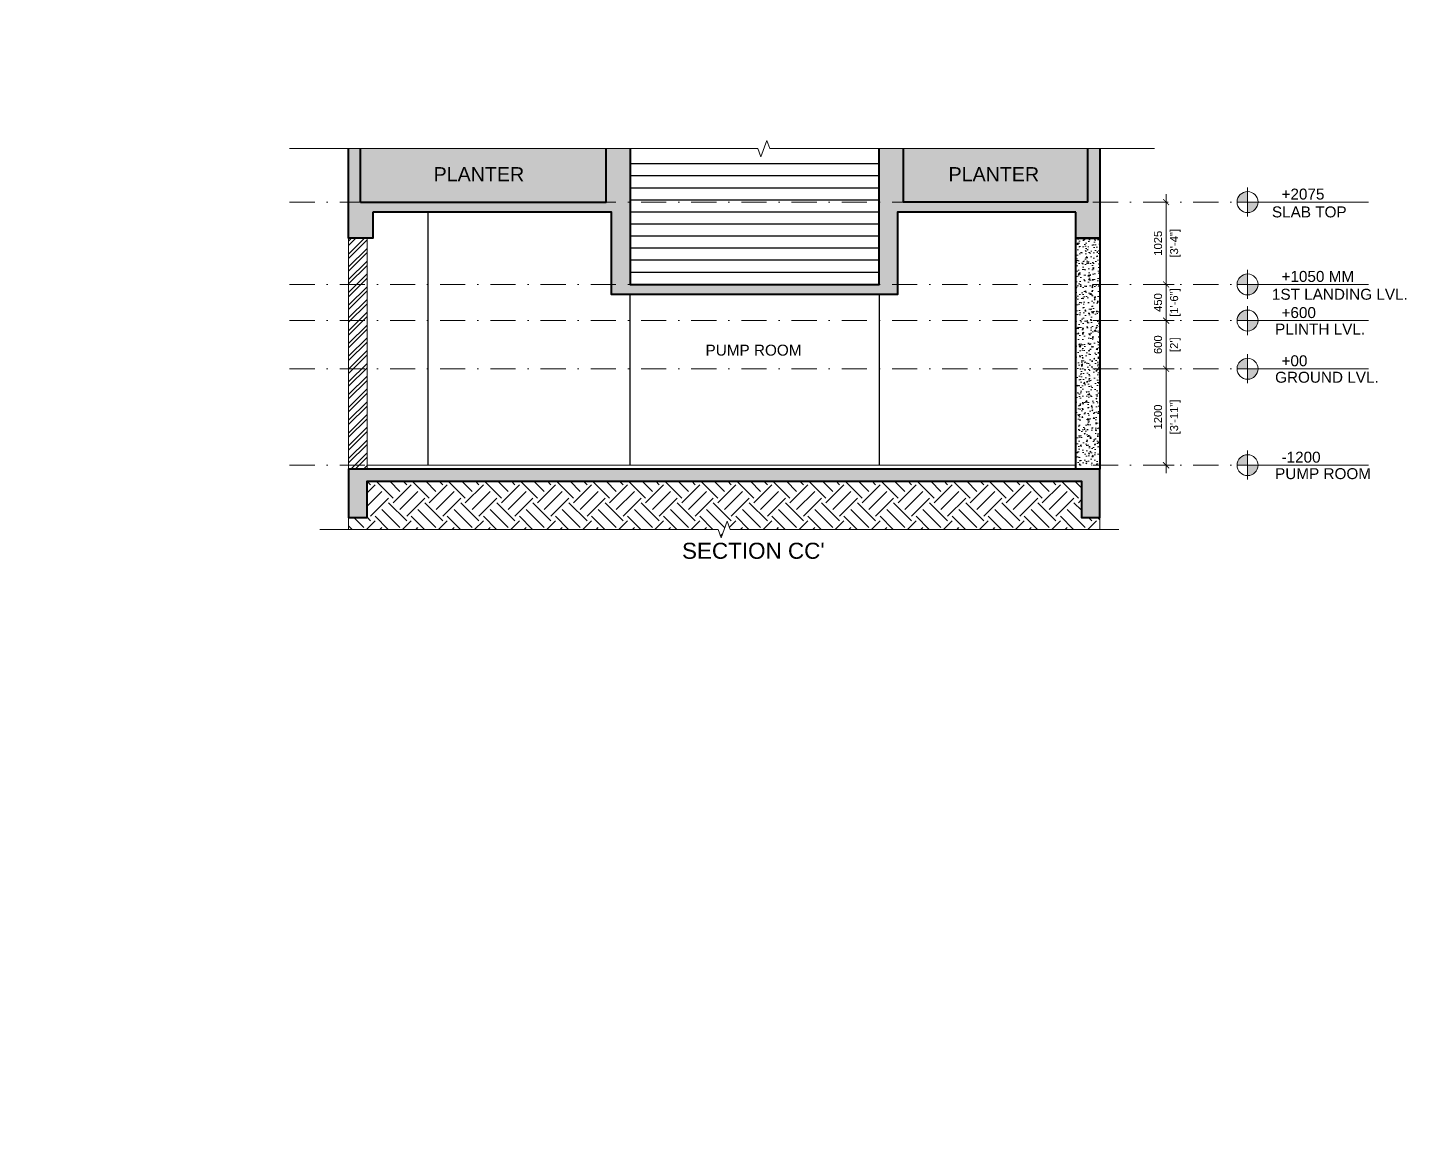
# Model space of a CAD drawing. Header units: millimetres. Extents: x 734227 to 886936, y 173033 to 234304.
# Drawn here: x 785474 to 802642, y 203672 to 217327 of the extents above; entities that cross this region are included whole.
import ezdxf
from ezdxf.xclip import XClip

# ---------------------------------------------------------------- set-up
doc = ezdxf.new("R2010")
doc.units = ezdxf.units.MM
doc.header["$LTSCALE"] = 1250
doc.header["$XCLIPFRAME"] = 2
for name, pattern in [('1', [0]), ('ACAD_ISO02W100', [15, 12, -3]), ('CENTER', [2, 1.25, -0.25, 0.25, -0.25]), ('DASHDOT', [1, 0.5, -0.25, 0, -0.25])]:
    doc.linetypes.add(name, pattern=pattern)
for name, color, linetype, lineweight, true_color in [('2025-01-29_ Main Block_plan_Sasangir Resort$0$HATCH_LIGHT_MOFA', 7, 'Continuous', 5, 0x5b5b5b), ('HATCH SOLID_MOFA', 7, 'Continuous', 5, 0x9c9c9c), ('HATCH_LIGHT_MOFA', 7, 'Continuous', 5, 0x5b5b5b)]:
    doc.layers.add(name, color=color, linetype=linetype, lineweight=lineweight, true_color=true_color)
for name, color, linetype, lineweight in [('ANNO TAG_MOFA', 40, 'Continuous', 15), ('BRICK WALL_MOFA', 20, 'Continuous', 20), ('CONCRETE_MOFA', 230, 'Continuous', 40), ('ELEV_09_MOFA', 37, 'Continuous', 9), ('ELEV_15_MOFA', 31, 'Continuous', 13), ('GRID', 252, 'ACAD_ISO02W100', 5), ('TEXT_MOFA', 222, 'Continuous', 18)]:
    doc.layers.add(name, color=color, linetype=linetype, lineweight=lineweight)
doc.layers.add('BEAM NO', color=7, linetype='1')
doc.layers.add('PATH HATCH-2', color=252, linetype='Continuous')
doc.layers.add('DIMENSION_MOFA', color=66, linetype='CENTER', lineweight=9, transparency=0.3)
doc.styles.add('1-50', font='arial.ttf', dxfattribs={"height": 100})
doc.styles.add('GENERATED_STYLE_1', font='arial.ttf')
doc.dimstyles.new('DIM 1-100 1', dxfattribs={"dimtxt": 100, "dimasz": 75, "dimexe": 100, "dimexo": 1, "dimgap": 50, "dimtad": 1, "dimdec": 0, "dimrnd": 5, "dimzin": 0, "dimdsep": 46, "dimtxsty": '1-50', "dimblk": 'OBLIQUE', "dimcen": 100, "dimdle": 100, "dimclrd": 256, "dimclre": 256, "dimclrt": 256, "dimadec": 0, "dimazin": 0, "dimtfac": 1, "dimtdec": 0, "dimtix": 1, "dimtofl": 0, "dimtmove": 1, "dimatfit": 3, "dimldrblk": 'OPEN90', "dimfxl": 100, "dimfxlon": 1, "dimtolj": 1, "dimtzin": 0, "dimlwd": -1, "dimlwe": -1, "dimarcsym": 0})
pattern_1 = [(50, (-1037776.59, 1770502.83), (143.4520365, -12.550427), [15, -165]), (355, (-1037776.59, 1770502.83), (-27.750267, 150.438427), [12, -132]), (100.4514445, (-1037764.63, 1770501.78), (115.701769, 137.887998), [12.748038, -140.228422]), (46.1842, (-1037776.59, 1770542.83), (213.448266, -33.103856), [22.5, -247.5]), (96.635635, (-1037758.8, 1770540.07), (186.93239, 194.82372), [19.122068, -210.342752]), (351.184164, (-1037776.59, 1770542.83), (186.93239, 194.82372), [18, -198]), (21, (-1037756.59, 1770532.83), (119.3814104, -80.523778), [15, -165]), (326, (-1037756.59, 1770532.83), (48.663066, 145.030009), [12, -132]), (71.451445, (-1037746.64, 1770526.12), (168.044475, 64.5062306), [12.748038, -140.228422]), (37.5, (-1037776.586, 1770502.83), (2.4319711, 66.5787708), [0, -130.4, 0, -134, 0, -132.5]), (7.5, (-1037776.586, 1770502.83), (52.6139075, 78.8823424), [0, -76.4, 0, -127.4, 0, -50.5]), (327.5, (-1037821.186, 1770502.83), (106.7644872, -4.5109743), [0, -50, 0, -156, 0, -207]), (317.5, (-1037841.19, 1770502.83), (116.637234, 20.0209965), [0, -65, 0, -103.6, 0, -147])]

# ---------------------------------------------------------------- blocks, each defined once
blk = doc.blocks.new('_ArchTick')
at = {"color": 0, "linetype": 'ByBlock', "const_width": 0.15}
blk.add_lwpolyline([(-0.5, -0.5), (0.5, 0.5)], dxfattribs=at)
blk = doc.blocks.new('*D1802')
at = {"layer": 'Defpoints', "color": 0, "transparency": 16777216}
for p in [(799650, 215154), (799650, 215154), (799650, 214129)]:
    blk.add_point(p, dxfattribs=at)
at = {"layer": 'DIMENSION_MOFA', "ltscale": 150, "transparency": 16777216}
for p, q in [((799649, 215154), (799550, 215154)), ((799650, 214029), (799650, 215254)), ((799649, 214129), (799550, 214129))]:
    blk.add_line(p, q, dxfattribs=at)
at = {"layer": 'DIMENSION_MOFA', "transparency": 16777216, "xscale": 75, "yscale": 75, "zscale": 75}
for p, rotation in [((799650, 215154), 90), ((799650, 214129), 270)]:
    blk.add_blockref('_ArchTick', p, dxfattribs=dict(at, rotation=rotation))
at = {"layer": 'DIMENSION_MOFA', "transparency": 16777216, "char_height": 100, "attachment_point": 5, "rotation": 90, "style": '1-50'}
for s, insert in [('\\A1;1025', (799549, 214642)), ('[3\'-4"]', (799764, 214642))]:
    blk.add_mtext(s, dxfattribs=dict(at, insert=insert))
blk = doc.blocks.new('_Open90')
at = {"color": 0, "linetype": 'ByBlock', "lineweight": -2}
for p, q in [((0, 0), (-1, 0)), ((-0.5, 0.5), (0, 0)), ((0, 0), (-0.5, -0.5))]:
    blk.add_line(p, q, dxfattribs=at)
blk = doc.blocks.new('*D29')
at = {"layer": 'Defpoints', "color": 0, "ltscale": 150, "transparency": 16777216}
for p in [(799650, 214129), (799650, 214129), (799640, 213679)]:
    blk.add_point(p, dxfattribs=at)
at = {"layer": 'DIMENSION_MOFA', "ltscale": 150, "transparency": 16777216}
for p, q in [((799650, 213579), (799650, 214229)), ((799650, 214129), (799750, 214129)), ((799641, 213679), (799750, 213679))]:
    blk.add_line(p, q, dxfattribs=at)
at = {"layer": 'DIMENSION_MOFA', "ltscale": 150, "transparency": 16777216, "xscale": 75, "yscale": 75, "zscale": 75}
for p, rotation in [((799650, 214129), 90), ((799650, 213679), 270)]:
    blk.add_blockref('_ArchTick', p, dxfattribs=dict(at, rotation=rotation))
at = {"layer": 'DIMENSION_MOFA', "ltscale": 150, "transparency": 16777216, "char_height": 100, "attachment_point": 5, "rotation": 90, "style": '1-50'}
for s, insert in [('\\A1;450', (799549, 213904)), ('\\A1;[1\'-6"]', (799764, 213904))]:
    blk.add_mtext(s, dxfattribs=dict(at, insert=insert))
blk = doc.blocks.new('*D1801')
at = {"layer": 'Defpoints', "color": 0, "transparency": 16777216}
for p in [(799640, 213079), (799650, 213079), (799640, 211879)]:
    blk.add_point(p, dxfattribs=at)
at = {"layer": 'DIMENSION_MOFA', "ltscale": 150, "transparency": 16777216}
for p, q in [((799641, 213079), (799750, 213079)), ((799650, 211779), (799650, 213179)), ((799641, 211879), (799750, 211879))]:
    blk.add_line(p, q, dxfattribs=at)
at = {"layer": 'DIMENSION_MOFA', "transparency": 16777216, "xscale": 75, "yscale": 75, "zscale": 75}
for p, rotation in [((799650, 213079), 90), ((799650, 211879), 270)]:
    blk.add_blockref('_ArchTick', p, dxfattribs=dict(at, rotation=rotation))
at = {"layer": 'DIMENSION_MOFA', "transparency": 16777216, "char_height": 100, "attachment_point": 5, "rotation": 90, "style": '1-50'}
for s, insert in [('\\A1;1200', (799549, 212479)), ('[3\'-11"]', (799764, 212479))]:
    blk.add_mtext(s, dxfattribs=dict(at, insert=insert))
blk = doc.blocks.new('*D30')
at = {"layer": 'Defpoints', "color": 0, "transparency": 16777216}
for p in [(799640, 213679), (799640, 213079), (799650, 213079)]:
    blk.add_point(p, dxfattribs=at)
at = {"layer": 'DIMENSION_MOFA', "transparency": 16777216}
for p, q in [((799650, 213779), (799650, 212979)), ((799641, 213679), (799750, 213679)), ((799641, 213079), (799750, 213079))]:
    blk.add_line(p, q, dxfattribs=at)
at = {"layer": 'DIMENSION_MOFA', "transparency": 16777216, "xscale": 75, "yscale": 75, "zscale": 75}
for p, rotation in [((799650, 213679), 90), ((799650, 213079), 270)]:
    blk.add_blockref('_ArchTick', p, dxfattribs=dict(at, rotation=rotation))
at = {"layer": 'DIMENSION_MOFA', "transparency": 16777216, "char_height": 100, "attachment_point": 5, "rotation": 90, "style": '1-50'}
for s, insert in [('\\A1;600', (799549, 213379)), ("\\A1;[2']", (799764, 213379))]:
    blk.add_mtext(s, dxfattribs=dict(at, insert=insert))
blk = doc.blocks.new('2025-01-29_ Main Block_plan_Sasangir Resort')
at = {"layer": '2025-01-29_ Main Block_plan_Sasangir Resort$0$HATCH_LIGHT_MOFA'}
h = blk.add_hatch(dxfattribs=at)
h.set_pattern_fill('ANGLE', color=256)
h.set_pattern_definition([(0, (0, 0), (0, 6.985), [5.08, -1.905]), (90, (0, 0), (-6.985, 4e-16), [5.08, -1.905])])
h.paths.add_polyline_path([(1202799.34, -1038656.47), (1203099.34, -1038656.47), (1203099.34, -1038956.47), (1202799.34, -1038956.47)])
h.paths.add_polyline_path([(1245909.35, -1010996.47), (1245909.35, -1029356.47), (1214659.34, -1029356.47), (1214659.34, -1033221.47), (1205549.34, -1033221.47), (1205549.34, -1033556.47), (1196949.34, -1033556.47), (1196949.34, -1023421.47), (1190029.34, -1023421.47), (1190029.34, -1018566.47), (1184989.34, -1018566.47), (1184989.34, -1010996.47), (1190249.34, -1010996.47), (1190249.34, -1002796.47), (1199699.34, -1002796.47), (1199699.34, -1010996.47)])
h.paths.add_polyline_path([(1214209.34, -1010996.47), (1214659.34, -1010996.47), (1214659.34, -1011746.47), (1214209.34, -1011746.47)], flags=16)
h.paths.add_polyline_path([(1185219.34, -1011226.47), (1185219.34, -1012496.47), (1184989.34, -1012496.47), (1184989.34, -1010996.47), (1186489.34, -1010996.47), (1186489.34, -1011226.47)], flags=16)
h.paths.add_polyline_path([(1245679.34, -1022671.47), (1245909.34, -1022671.47), (1245909.34, -1023271.47), (1245679.34, -1023271.47)], flags=16)
h.paths.add_polyline_path([(1240879.34, -1010996.47), (1241109.34, -1010996.47), (1241109.34, -1013456.47), (1240879.34, -1013456.47)], flags=16)
h.paths.add_polyline_path([(1245679.34, -1010996.47), (1245909.34, -1010996.47), (1245909.34, -1011596.47), (1245679.34, -1011596.47)], flags=16)
h.paths.add_polyline_path([(1196949.34, -1028116.47), (1197179.34, -1028116.47), (1197179.34, -1031341.47), (1196949.34, -1031341.47)], flags=16)
h.paths.add_polyline_path([(1199099.34, -1033326.47), (1199699.34, -1033326.47), (1199699.34, -1033556.47), (1199099.34, -1033556.47)], flags=16)
h.paths.add_polyline_path([(1199249.34, -1010996.47), (1199699.34, -1010996.47), (1199699.34, -1011746.47), (1199249.34, -1011746.47)], flags=16)
h.paths.add_polyline_path([(1205319.34, -1028116.47), (1205549.34, -1028116.47), (1205549.34, -1031341.47), (1205319.34, -1031341.47)], flags=16)
h.paths.add_polyline_path([(1202799.34, -1033326.47), (1203399.34, -1033326.47), (1203399.34, -1033556.47), (1202799.34, -1033556.47)], flags=16)
h.paths.add_polyline_path([(1199699.34, -1006926.1), (1199699.34, -1007526.1), (1199469.34, -1007526.1), (1199469.34, -1006926.1)], flags=16)
h.paths.add_polyline_path([(1190029.34, -1017816.47), (1190479.34, -1017816.47), (1190479.34, -1018566.47), (1190029.34, -1018566.47)], flags=16)
h.paths.add_polyline_path([(1196949.34, -1033326.47), (1197549.34, -1033326.47), (1197549.34, -1033556.47), (1196949.34, -1033556.47)], flags=16)
h.paths.add_polyline_path([(1190029.34, -1022371.47), (1190479.34, -1022371.47), (1190479.34, -1023121.47), (1190029.34, -1023121.47)], flags=16)
h.paths.add_polyline_path([(1190249.34, -1010996.47), (1190699.34, -1010996.47), (1190699.34, -1011746.47), (1190249.34, -1011746.47)], flags=16)
h.paths.add_polyline_path([(1231989.34, -1010996.47), (1232439.34, -1010996.47), (1232439.34, -1011746.47), (1231989.34, -1011746.47)], flags=16)
h.paths.add_polyline_path([(1190479.34, -1006926.1), (1190479.34, -1007526.1), (1190249.34, -1007526.1), (1190249.34, -1006926.1)], flags=16)
h.paths.add_polyline_path([(1199469.34, -1030741.47), (1199699.34, -1030741.47), (1199699.34, -1031341.47), (1199469.34, -1031341.47)], flags=16)
h.paths.add_polyline_path([(1232439.34, -1010996.47), (1231989.34, -1010996.47), (1231989.34, -1011746.47), (1232219.34, -1011746.47), (1232219.34, -1011226.47), (1232439.34, -1011226.47)], flags=0)
h.paths.add_polyline_path([(1204949.34, -1033326.47), (1205549.34, -1033326.47), (1205549.34, -1033556.47), (1204949.34, -1033556.47)], flags=16)
h.paths.add_polyline_path([(1203459.34, -1008266.47), (1204059.34, -1008266.47), (1204059.34, -1008496.47), (1203459.34, -1008496.47)])
h.paths.add_polyline_path([(1209653.2, -1010996.47), (1210103.2, -1010996.47), (1210103.2, -1011746.47), (1209653.2, -1011746.47)], flags=16)
h.paths.add_polyline_path([(1240879.34, -1025898.37), (1241109.34, -1025898.37), (1241109.34, -1026498.37), (1240879.34, -1026498.37)], flags=16)
h.paths.add_polyline_path([(1222879.34, -1010996.47), (1223329.34, -1010996.47), (1223329.34, -1011746.47), (1223099.34, -1011746.47), (1223099.34, -1011226.47), (1222879.34, -1011226.47)], flags=16)
h.paths.add_polyline_path([(1245679.34, -1025898.37), (1245909.34, -1025898.37), (1245909.34, -1026498.37), (1245679.34, -1026498.37)], flags=16)
h.paths.add_polyline_path([(1232439.34, -1029126.47), (1232439.34, -1029356.47), (1231989.34, -1029356.47), (1231989.34, -1028606.47), (1232219.34, -1028606.47), (1232219.34, -1029126.47)], flags=16)
h.paths.add_polyline_path([(1222879.34, -1029126.47), (1222879.34, -1029356.47), (1223329.34, -1029356.47), (1223329.34, -1028606.47), (1223099.34, -1028606.47), (1223099.34, -1029126.47)], flags=16)
h.paths.add_polyline_path([(1205249.34, -1041056.47), (1205549.34, -1041056.47), (1205549.34, -1042856.47), (1205249.34, -1042856.47)])
h.paths.add_polyline_path([(1214659.34, -1029126.47), (1214659.34, -1029356.47), (1214209.34, -1029356.47), (1214209.34, -1028606.47), (1214439.34, -1028606.47), (1214439.34, -1029126.47)], flags=16)
h.paths.add_polyline_path([(1199399.34, -1002796.47), (1199699.34, -1002796.47), (1199699.34, -1003496.47), (1199399.34, -1003496.47)], flags=16)
h.paths.add_polyline_path([(1205319.34, -1010996.47), (1205769.34, -1010996.47), (1205769.34, -1011746.47), (1205319.34, -1011746.47)], flags=16)
h.paths.add_polyline_path([(1240879.34, -1028606.47), (1241254.34, -1028606.47), (1241254.34, -1029356.47), (1240879.34, -1029356.47)], flags=16)
h.paths.add_polyline_path([(1196249.34, -1022671.47), (1196699.34, -1022671.47), (1196699.34, -1023421.47), (1196249.34, -1023421.47)], flags=16)
h.paths.add_polyline_path([(1209653.19, -1022671.47), (1210103.19, -1022671.47), (1210103.19, -1023421.47), (1209653.19, -1023421.47)], flags=16)
h.paths.add_polyline_path([(1190249.34, -1030591.47), (1190699.34, -1030591.47), (1190699.34, -1031341.47), (1190249.34, -1031341.47)])
h.paths.add_polyline_path([(1193549.34, -1022671.47), (1193999.34, -1022671.47), (1193999.34, -1023421.47), (1193549.34, -1023421.47)], flags=16)
h.paths.add_polyline_path([(1245679.34, -1028756.47), (1245909.34, -1028756.47), (1245909.34, -1029356.47), (1245679.34, -1029356.47)], flags=16)
h.paths.add_polyline_path([(1199249.34, -1022671.47), (1199699.34, -1022671.47), (1199699.34, -1023421.47), (1199249.34, -1023421.47)], flags=16)
h.paths.add_polyline_path([(1205319.34, -1022671.47), (1205769.34, -1022671.47), (1205769.34, -1023421.47), (1205319.34, -1023421.47)], flags=16)
h.paths.add_polyline_path([(1240879.31, -1017386.47), (1241254.34, -1017386.47), (1241254.34, -1018136.47), (1240879.31, -1018136.47)], flags=16)
h.paths.add_polyline_path([(1240879.34, -1022671.47), (1241254.34, -1022671.47), (1241254.34, -1023421.47), (1240879.34, -1023421.47)], flags=16)
h.paths.add_polyline_path([(1199469.34, -1028116.47), (1199699.34, -1028116.47), (1199699.34, -1029141.47), (1199469.34, -1029141.47)], flags=16)
h.paths.add_polyline_path([(1184989.22, -1016361.47), (1185219.34, -1016361.47), (1185219.34, -1016811.47), (1184989.22, -1016811.47)], flags=16)
h.paths.add_polyline_path([(1196249.34, -1010996.47), (1196549.34, -1010996.47), (1196549.34, -1011746.47), (1196249.34, -1011746.47)], flags=16)
h.paths.add_polyline_path([(1193699.34, -1010996.47), (1193999.34, -1010996.47), (1193999.34, -1011746.47), (1193699.34, -1011746.47)], flags=16)
h.paths.add_polyline_path([(1245679.34, -1012856.47), (1245909.34, -1012856.47), (1245909.34, -1013456.49), (1245679.34, -1013456.49)], flags=16)
h.paths.add_polyline_path([(1214584.34, -1032621.47), (1214209.34, -1032621.47), (1214209.34, -1033221.47), (1214584.34, -1033221.47)], flags=16)
h.paths.add_polyline_path([(1214584.34, -1032621.47), (1214209.34, -1032621.47), (1214209.34, -1033221.47), (1214584.34, -1033221.47)], flags=0)
h.paths.add_polyline_path([(1186489.34, -1007896.47), (1186489.34, -1008496.47), (1186259.34, -1008496.47), (1186259.34, -1007896.47)])
h.paths.add_polyline_path([(1245679.34, -1017536.47), (1245909.34, -1017536.47), (1245909.34, -1018136.47), (1245679.34, -1018136.47)], flags=16)
h.paths.add_polyline_path([(1193699.34, -1002796.47), (1193999.34, -1002796.47), (1193999.34, -1003496.47), (1193699.34, -1003496.47)], flags=16)
h.paths.add_polyline_path([(1231989.47, -1022671.47), (1232219.34, -1022671.47), (1232219.34, -1023421.47), (1231989.47, -1023421.47)], flags=16)
h.paths.add_polyline_path([(1190249.34, -1002796.47), (1190549.34, -1002796.47), (1190549.34, -1003496.47), (1190249.34, -1003496.47)], flags=16)
h.paths.add_polyline_path([(1196259.34, -1002796.47), (1196559.34, -1002796.47), (1196559.34, -1003496.47), (1196259.34, -1003496.47)], flags=16)
h.paths.add_polyline_path([(1189879.34, -1016361.47), (1190479.34, -1016361.47), (1190479.34, -1016661.47), (1189879.34, -1016661.47)], flags=16)
h.paths.add_polyline_path([(1214209.34, -1022671.47), (1214439.34, -1022671.47), (1214439.34, -1023421.47), (1214209.34, -1023421.47)], flags=16)
h.paths.add_polyline_path([(1223099.34, -1022671.47), (1223329.34, -1022671.47), (1223329.34, -1023421.47), (1223099.34, -1023421.47)], flags=16)
h.paths.add_polyline_path([(1243279.34, -1012706.47), (1243509.34, -1012706.47), (1243509.34, -1013456.47), (1243279.34, -1013456.47)], flags=16)
h.paths.add_polyline_path([(1243279.34, -1010996.47), (1243509.34, -1010996.47), (1243509.34, -1011746.47), (1243279.34, -1011746.47)], flags=16)
h.paths.add_polyline_path([(1186719.34, -1017966.47), (1186949.34, -1017966.47), (1186949.34, -1018566.47), (1186719.34, -1018566.47)], flags=16)
h.paths.add_polyline_path([(1202799.34, -1030741.47), (1203399.34, -1030741.47), (1203399.34, -1030971.47), (1202799.34, -1030971.47)], flags=16)
h.paths.add_polyline_path([(1186719.34, -1016361.47), (1186949.34, -1016361.47), (1186949.34, -1016961.47), (1186719.34, -1016961.47)], flags=16)
h.paths.add_polyline_path([(1184989.34, -1018116.47), (1185219.34, -1018116.47), (1185219.34, -1018566.47), (1184989.34, -1018566.47)], flags=16)
h.paths.add_polyline_path([(1205249.34, -1037156.47), (1205549.34, -1037156.47), (1205549.34, -1038956.47), (1205249.34, -1038956.47)])
h.paths.add_polyline_path([(1205249.34, -1044956.47), (1205549.34, -1044956.47), (1205549.34, -1046756.47), (1205249.34, -1046756.47)])
h.paths.add_polyline_path([(1209873.2, -1008266.47), (1210584.34, -1008266.47), (1210584.34, -1008496.47), (1209873.2, -1008496.47)])
h.paths.add_polyline_path([(1196549.68, -1049456.47), (1196881.08, -1049456.47), (1197039.34, -1049756.47), (1196696.99, -1049756.47)])
h.paths.add_polyline_path([(1204681.94, -1049456.47), (1205012.84, -1049456.47), (1204866.9, -1049756.47), (1204525.55, -1049756.47)])
h.paths.add_polyline_path([(1198871.63, -1049456.47), (1198540.23, -1049456.47), (1198381.97, -1049756.47), (1198724.32, -1049756.47)])
h.paths.add_polyline_path([(1203689.34, -1002796.47), (1203689.34, -1003396.47), (1203459.34, -1003396.47), (1203459.34, -1002796.47)])
h.paths.add_polyline_path([(1186489.34, -1002796.47), (1186489.34, -1003396.47), (1186259.34, -1003396.47), (1186259.34, -1002796.47)])
h.paths.add_polyline_path([(1190249.34, -1026486.27), (1190479.34, -1026486.27), (1190479.34, -1027086.27), (1190249.34, -1027086.27)])
h.paths.add_polyline_path([(1186719.34, -1022521.47), (1186949.34, -1022521.47), (1186949.34, -1023121.47), (1186719.34, -1023121.47)], flags=16)
h.paths.add_polyline_path([(1215233.19, -1008266.47), (1215833.19, -1008266.47), (1215833.19, -1008496.47), (1215233.19, -1008496.47)])
h.paths.add_polyline_path([(1196085.08, -1046456.47), (1196385.08, -1046456.47), (1196364.86, -1046756.47), (1196064.53, -1046756.47)])
h.paths.add_polyline_path([(1202799.34, -1046456.47), (1203099.34, -1046456.47), (1203099.34, -1046756.47), (1202799.34, -1046756.47)])
h.paths.add_polyline_path([(1199399.34, -1046456.47), (1199699.34, -1046456.47), (1199699.34, -1046756.47), (1199399.34, -1046756.47)])
h.paths.add_polyline_path([(1196949.34, -1046456.47), (1197249.34, -1046456.47), (1197249.34, -1046756.47), (1196949.34, -1046756.47)])
h.paths.add_polyline_path([(1199399.34, -1038656.47), (1199699.34, -1038656.47), (1199699.34, -1038956.47), (1199399.34, -1038956.47)])
h.paths.add_polyline_path([(1196949.34, -1038656.47), (1197249.34, -1038656.47), (1197249.34, -1038956.47), (1196949.34, -1038956.47)])
h.paths.add_polyline_path([(1202799.34, -1049456.47), (1203099.34, -1049456.47), (1203099.34, -1049756.47), (1202799.34, -1049756.47)])
edge = h.paths.add_edge_path()
edge.add_line((1184989.62, -1016361.47), (1184799.32, -1017770.17))
edge.add_arc((1187769.17, -1018171.37), 2996.82, 172.30647, 202.113354)
edge.add_line((1184992.79, -1019299.49), (1186366.42, -1022682.82))
edge.add_arc((1187478.28, -1022231.4), 1200, 202.097199, 269.999427)
edge.add_line((1187478.27, -1023431.4), (1190029.62, -1023121.47))
h = blk.add_hatch(dxfattribs=at)
h.set_pattern_fill('ANGLE', color=256)
h.set_pattern_definition([(0, (1096.092, 5e-10), (0, 6.985), [5.08, -1.905]), (90, (1096.092, 5e-10), (-6.985, 4e-16), [5.08, -1.905])])
h.paths.add_polyline_path([(1203895.44, -1038656.47), (1204195.44, -1038656.47), (1204195.44, -1038956.47), (1203895.44, -1038956.47)])
h.paths.add_polyline_path([(1247005.44, -1010996.47), (1247005.44, -1029356.47), (1215755.44, -1029356.47), (1215755.44, -1033221.47), (1206645.44, -1033221.47), (1206645.44, -1033556.47), (1198045.44, -1033556.47), (1198045.44, -1023421.47), (1191125.44, -1023421.47), (1191125.44, -1018566.47), (1186085.44, -1018566.47), (1186085.44, -1010996.47), (1191345.44, -1010996.47), (1191345.44, -1002796.47), (1200795.44, -1002796.47), (1200795.44, -1010996.47)])
h.paths.add_polyline_path([(1215305.44, -1010996.47), (1215755.44, -1010996.47), (1215755.44, -1011746.47), (1215305.44, -1011746.47)], flags=16)
h.paths.add_polyline_path([(1186315.44, -1011226.47), (1186315.44, -1012496.47), (1186085.44, -1012496.47), (1186085.44, -1010996.47), (1187585.44, -1010996.47), (1187585.44, -1011226.47)], flags=16)
h.paths.add_polyline_path([(1246775.44, -1022671.47), (1247005.44, -1022671.47), (1247005.44, -1023271.47), (1246775.44, -1023271.47)], flags=16)
h.paths.add_polyline_path([(1241975.44, -1010996.47), (1242205.44, -1010996.47), (1242205.44, -1013456.47), (1241975.44, -1013456.47)], flags=16)
h.paths.add_polyline_path([(1246775.44, -1010996.47), (1247005.44, -1010996.47), (1247005.44, -1011596.47), (1246775.44, -1011596.47)], flags=16)
h.paths.add_polyline_path([(1198045.44, -1028116.47), (1198275.44, -1028116.47), (1198275.44, -1031341.47), (1198045.44, -1031341.47)], flags=16)
h.paths.add_polyline_path([(1200195.44, -1033326.47), (1200795.44, -1033326.47), (1200795.44, -1033556.47), (1200195.44, -1033556.47)], flags=16)
h.paths.add_polyline_path([(1200345.44, -1010996.47), (1200795.44, -1010996.47), (1200795.44, -1011746.47), (1200345.44, -1011746.47)], flags=16)
h.paths.add_polyline_path([(1206415.44, -1028116.47), (1206645.44, -1028116.47), (1206645.44, -1031341.47), (1206415.44, -1031341.47)], flags=16)
h.paths.add_polyline_path([(1203895.44, -1033326.47), (1204495.44, -1033326.47), (1204495.44, -1033556.47), (1203895.44, -1033556.47)], flags=16)
h.paths.add_polyline_path([(1200795.44, -1006926.1), (1200795.44, -1007526.1), (1200565.44, -1007526.1), (1200565.44, -1006926.1)], flags=16)
h.paths.add_polyline_path([(1191125.44, -1017816.47), (1191575.44, -1017816.47), (1191575.44, -1018566.47), (1191125.44, -1018566.47)], flags=16)
h.paths.add_polyline_path([(1198045.44, -1033326.47), (1198645.44, -1033326.47), (1198645.44, -1033556.47), (1198045.44, -1033556.47)], flags=16)
h.paths.add_polyline_path([(1191125.44, -1022371.47), (1191575.44, -1022371.47), (1191575.44, -1023121.47), (1191125.44, -1023121.47)], flags=16)
h.paths.add_polyline_path([(1191345.44, -1010996.47), (1191795.44, -1010996.47), (1191795.44, -1011746.47), (1191345.44, -1011746.47)], flags=16)
h.paths.add_polyline_path([(1233085.44, -1010996.47), (1233535.44, -1010996.47), (1233535.44, -1011746.47), (1233085.44, -1011746.47)], flags=16)
h.paths.add_polyline_path([(1191575.44, -1006926.1), (1191575.44, -1007526.1), (1191345.44, -1007526.1), (1191345.44, -1006926.1)], flags=16)
h.paths.add_polyline_path([(1200565.44, -1030741.47), (1200795.44, -1030741.47), (1200795.44, -1031341.47), (1200565.44, -1031341.47)], flags=16)
h.paths.add_polyline_path([(1233535.44, -1010996.47), (1233085.44, -1010996.47), (1233085.44, -1011746.47), (1233315.44, -1011746.47), (1233315.44, -1011226.47), (1233535.44, -1011226.47)], flags=0)
h.paths.add_polyline_path([(1206045.44, -1033326.47), (1206645.44, -1033326.47), (1206645.44, -1033556.47), (1206045.44, -1033556.47)], flags=16)
h.paths.add_polyline_path([(1204555.44, -1008266.47), (1205155.44, -1008266.47), (1205155.44, -1008496.47), (1204555.44, -1008496.47)])
h.paths.add_polyline_path([(1210749.29, -1010996.47), (1211199.29, -1010996.47), (1211199.29, -1011746.47), (1210749.29, -1011746.47)], flags=16)
h.paths.add_polyline_path([(1241975.44, -1025898.37), (1242205.44, -1025898.37), (1242205.44, -1026498.37), (1241975.44, -1026498.37)], flags=16)
h.paths.add_polyline_path([(1223975.44, -1010996.47), (1224425.44, -1010996.47), (1224425.44, -1011746.47), (1224195.44, -1011746.47), (1224195.44, -1011226.47), (1223975.44, -1011226.47)], flags=16)
h.paths.add_polyline_path([(1246775.44, -1025898.37), (1247005.44, -1025898.37), (1247005.44, -1026498.37), (1246775.44, -1026498.37)], flags=16)
h.paths.add_polyline_path([(1233535.44, -1029126.47), (1233535.44, -1029356.47), (1233085.44, -1029356.47), (1233085.44, -1028606.47), (1233315.44, -1028606.47), (1233315.44, -1029126.47)], flags=16)
h.paths.add_polyline_path([(1223975.44, -1029126.47), (1223975.44, -1029356.47), (1224425.44, -1029356.47), (1224425.44, -1028606.47), (1224195.44, -1028606.47), (1224195.44, -1029126.47)], flags=16)
h.paths.add_polyline_path([(1206345.44, -1041056.47), (1206645.44, -1041056.47), (1206645.44, -1042856.47), (1206345.44, -1042856.47)])
h.paths.add_polyline_path([(1215755.44, -1029126.47), (1215755.44, -1029356.47), (1215305.44, -1029356.47), (1215305.44, -1028606.47), (1215535.44, -1028606.47), (1215535.44, -1029126.47)], flags=16)
h.paths.add_polyline_path([(1200495.44, -1002796.47), (1200795.44, -1002796.47), (1200795.44, -1003496.47), (1200495.44, -1003496.47)], flags=16)
h.paths.add_polyline_path([(1206415.44, -1010996.47), (1206865.44, -1010996.47), (1206865.44, -1011746.47), (1206415.44, -1011746.47)], flags=16)
h.paths.add_polyline_path([(1241975.44, -1028606.47), (1242350.44, -1028606.47), (1242350.44, -1029356.47), (1241975.44, -1029356.47)], flags=16)
h.paths.add_polyline_path([(1197345.44, -1022671.47), (1197795.44, -1022671.47), (1197795.44, -1023421.47), (1197345.44, -1023421.47)], flags=16)
h.paths.add_polyline_path([(1210749.29, -1022671.47), (1211199.29, -1022671.47), (1211199.29, -1023421.47), (1210749.29, -1023421.47)], flags=16)
h.paths.add_polyline_path([(1191345.44, -1030591.47), (1191795.44, -1030591.47), (1191795.44, -1031341.47), (1191345.44, -1031341.47)])
h.paths.add_polyline_path([(1194645.44, -1022671.47), (1195095.44, -1022671.47), (1195095.44, -1023421.47), (1194645.44, -1023421.47)], flags=16)
h.paths.add_polyline_path([(1246775.44, -1028756.47), (1247005.44, -1028756.47), (1247005.44, -1029356.47), (1246775.44, -1029356.47)], flags=16)
h.paths.add_polyline_path([(1200345.44, -1022671.47), (1200795.44, -1022671.47), (1200795.44, -1023421.47), (1200345.44, -1023421.47)], flags=16)
h.paths.add_polyline_path([(1206415.44, -1022671.47), (1206865.44, -1022671.47), (1206865.44, -1023421.47), (1206415.44, -1023421.47)], flags=16)
h.paths.add_polyline_path([(1241975.4, -1017386.47), (1242350.44, -1017386.47), (1242350.44, -1018136.47), (1241975.4, -1018136.47)], flags=16)
h.paths.add_polyline_path([(1241975.44, -1022671.47), (1242350.44, -1022671.47), (1242350.44, -1023421.47), (1241975.44, -1023421.47)], flags=16)
h.paths.add_polyline_path([(1200565.44, -1028116.47), (1200795.44, -1028116.47), (1200795.44, -1029141.47), (1200565.44, -1029141.47)], flags=16)
h.paths.add_polyline_path([(1186085.31, -1016361.47), (1186315.44, -1016361.47), (1186315.44, -1016811.47), (1186085.31, -1016811.47)], flags=16)
h.paths.add_polyline_path([(1197345.44, -1010996.47), (1197645.44, -1010996.47), (1197645.44, -1011746.47), (1197345.44, -1011746.47)], flags=16)
h.paths.add_polyline_path([(1194795.44, -1010996.47), (1195095.44, -1010996.47), (1195095.44, -1011746.47), (1194795.44, -1011746.47)], flags=16)
h.paths.add_polyline_path([(1246775.44, -1012856.47), (1247005.44, -1012856.47), (1247005.44, -1013456.49), (1246775.44, -1013456.49)], flags=16)
h.paths.add_polyline_path([(1215680.44, -1032621.47), (1215305.44, -1032621.47), (1215305.44, -1033221.47), (1215680.44, -1033221.47)], flags=16)
h.paths.add_polyline_path([(1215680.44, -1032621.47), (1215305.44, -1032621.47), (1215305.44, -1033221.47), (1215680.44, -1033221.47)], flags=0)
h.paths.add_polyline_path([(1187585.44, -1007896.47), (1187585.44, -1008496.47), (1187355.44, -1008496.47), (1187355.44, -1007896.47)])
h.paths.add_polyline_path([(1246775.44, -1017536.47), (1247005.44, -1017536.47), (1247005.44, -1018136.47), (1246775.44, -1018136.47)], flags=16)
h.paths.add_polyline_path([(1194795.44, -1002796.47), (1195095.44, -1002796.47), (1195095.44, -1003496.47), (1194795.44, -1003496.47)], flags=16)
h.paths.add_polyline_path([(1233085.56, -1022671.47), (1233315.44, -1022671.47), (1233315.44, -1023421.47), (1233085.56, -1023421.47)], flags=16)
h.paths.add_polyline_path([(1191345.44, -1002796.47), (1191645.44, -1002796.47), (1191645.44, -1003496.47), (1191345.44, -1003496.47)], flags=16)
h.paths.add_polyline_path([(1197355.44, -1002796.47), (1197655.44, -1002796.47), (1197655.44, -1003496.47), (1197355.44, -1003496.47)], flags=16)
h.paths.add_polyline_path([(1190975.44, -1016361.47), (1191575.44, -1016361.47), (1191575.44, -1016661.47), (1190975.44, -1016661.47)], flags=16)
h.paths.add_polyline_path([(1215305.44, -1022671.47), (1215535.44, -1022671.47), (1215535.44, -1023421.47), (1215305.44, -1023421.47)], flags=16)
h.paths.add_polyline_path([(1224195.44, -1022671.47), (1224425.44, -1022671.47), (1224425.44, -1023421.47), (1224195.44, -1023421.47)], flags=16)
h.paths.add_polyline_path([(1244375.44, -1012706.47), (1244605.44, -1012706.47), (1244605.44, -1013456.47), (1244375.44, -1013456.47)], flags=16)
h.paths.add_polyline_path([(1244375.44, -1010996.47), (1244605.44, -1010996.47), (1244605.44, -1011746.47), (1244375.44, -1011746.47)], flags=16)
h.paths.add_polyline_path([(1187815.44, -1017966.47), (1188045.44, -1017966.47), (1188045.44, -1018566.47), (1187815.44, -1018566.47)], flags=16)
h.paths.add_polyline_path([(1203895.44, -1030741.47), (1204495.44, -1030741.47), (1204495.44, -1030971.47), (1203895.44, -1030971.47)], flags=16)
h.paths.add_polyline_path([(1187815.44, -1016361.47), (1188045.44, -1016361.47), (1188045.44, -1016961.47), (1187815.44, -1016961.47)], flags=16)
h.paths.add_polyline_path([(1186085.44, -1018116.47), (1186315.44, -1018116.47), (1186315.44, -1018566.47), (1186085.44, -1018566.47)], flags=16)
h.paths.add_polyline_path([(1206345.44, -1037156.47), (1206645.44, -1037156.47), (1206645.44, -1038956.47), (1206345.44, -1038956.47)])
h.paths.add_polyline_path([(1206345.44, -1044956.47), (1206645.44, -1044956.47), (1206645.44, -1046756.47), (1206345.44, -1046756.47)])
h.paths.add_polyline_path([(1210969.29, -1008266.47), (1211680.44, -1008266.47), (1211680.44, -1008496.47), (1210969.29, -1008496.47)])
h.paths.add_polyline_path([(1197645.77, -1049456.47), (1197977.17, -1049456.47), (1198135.43, -1049756.47), (1197793.08, -1049756.47)])
h.paths.add_polyline_path([(1205778.03, -1049456.47), (1206108.93, -1049456.47), (1205962.99, -1049756.47), (1205621.64, -1049756.47)])
h.paths.add_polyline_path([(1199967.72, -1049456.47), (1199636.33, -1049456.47), (1199478.06, -1049756.47), (1199820.41, -1049756.47)])
h.paths.add_polyline_path([(1204785.44, -1002796.47), (1204785.44, -1003396.47), (1204555.44, -1003396.47), (1204555.44, -1002796.47)])
h.paths.add_polyline_path([(1187585.44, -1002796.47), (1187585.44, -1003396.47), (1187355.44, -1003396.47), (1187355.44, -1002796.47)])
h.paths.add_polyline_path([(1191345.44, -1026486.27), (1191575.44, -1026486.27), (1191575.44, -1027086.27), (1191345.44, -1027086.27)])
h.paths.add_polyline_path([(1187815.44, -1022521.47), (1188045.44, -1022521.47), (1188045.44, -1023121.47), (1187815.44, -1023121.47)], flags=16)
h.paths.add_polyline_path([(1216329.28, -1008266.47), (1216929.28, -1008266.47), (1216929.28, -1008496.47), (1216329.28, -1008496.47)])
h.paths.add_polyline_path([(1197181.17, -1046456.47), (1197481.17, -1046456.47), (1197460.95, -1046756.47), (1197160.62, -1046756.47)])
h.paths.add_polyline_path([(1203895.44, -1046456.47), (1204195.44, -1046456.47), (1204195.44, -1046756.47), (1203895.44, -1046756.47)])
h.paths.add_polyline_path([(1200495.44, -1046456.47), (1200795.44, -1046456.47), (1200795.44, -1046756.47), (1200495.44, -1046756.47)])
h.paths.add_polyline_path([(1198045.44, -1046456.47), (1198345.44, -1046456.47), (1198345.44, -1046756.47), (1198045.44, -1046756.47)])
h.paths.add_polyline_path([(1200495.44, -1038656.47), (1200795.44, -1038656.47), (1200795.44, -1038956.47), (1200495.44, -1038956.47)])
h.paths.add_polyline_path([(1198045.44, -1038656.47), (1198345.44, -1038656.47), (1198345.44, -1038956.47), (1198045.44, -1038956.47)])
h.paths.add_polyline_path([(1203895.44, -1049456.47), (1204195.44, -1049456.47), (1204195.44, -1049756.47), (1203895.44, -1049756.47)])
edge = h.paths.add_edge_path()
edge.add_line((1186085.72, -1016361.47), (1185895.41, -1017770.17))
edge.add_arc((1188865.26, -1018171.37), 2996.82, 172.30647, 202.113354)
edge.add_line((1186088.88, -1019299.49), (1187462.51, -1022682.82))
edge.add_arc((1188574.37, -1022231.4), 1200, 202.097199, 269.999427)
edge.add_line((1188574.36, -1023431.4), (1191125.72, -1023121.47))

msp = doc.modelspace()

# ---------------------------------------------------------------- hatches: boundary and pattern name
at = {"layer": 'BEAM NO', "transparency": 33554559}
h = msp.add_hatch(color=66, dxfattribs=at)
h.dxf.hatch_style = 1
h.paths.add_polyline_path([(789621.2, 215154.4), (789621.2, 215819.9), (792676.1, 215819.9), (792676.1, 215154.4)])
h.paths.add_polyline_path([(798676.1, 215819.9), (798676.1, 215154.4), (796376.1, 215154.4), (796376.1, 215819.9)])
at = {"layer": 'HATCH SOLID_MOFA'}
h = msp.add_hatch(color=256, dxfattribs=at)
edge = h.paths.add_edge_path()
edge.add_line((800533.2, 215154.4), (800663.8, 215154.4))
edge.add_line((800663.8, 215154.4), (800663.8, 215284.9))
edge.add_arc((800663.8, 215154.4), 130.6, 90, 180)
edge = h.paths.add_edge_path()
edge.add_line((800794.4, 215154.4), (800663.8, 215154.4))
edge.add_line((800663.8, 215154.4), (800663.8, 215023.8))
edge.add_arc((800663.8, 215154.4), 130.6, 270, 360)
h = msp.add_hatch(color=256, dxfattribs=at)
edge = h.paths.add_edge_path()
edge.add_line((800533.2, 214129.4), (800663.8, 214129.4))
edge.add_line((800663.8, 214129.4), (800663.8, 214259.9))
edge.add_arc((800663.8, 214129.4), 130.6, 90, 180)
edge = h.paths.add_edge_path()
edge.add_line((800794.4, 214129.4), (800663.8, 214129.4))
edge.add_line((800663.8, 214129.4), (800663.8, 213998.8))
edge.add_arc((800663.8, 214129.4), 130.6, 270, 360)
h = msp.add_hatch(color=256, dxfattribs=at)
edge = h.paths.add_edge_path()
edge.add_line((800533.2, 213679.4), (800663.8, 213679.4))
edge.add_line((800663.8, 213679.4), (800663.8, 213809.9))
edge.add_arc((800663.8, 213679.4), 130.6, 90, 180)
edge = h.paths.add_edge_path()
edge.add_line((800794.4, 213679.4), (800663.8, 213679.4))
edge.add_line((800663.8, 213679.4), (800663.8, 213548.8))
edge.add_arc((800663.8, 213679.4), 130.6, 270, 360)
h = msp.add_hatch(color=256, dxfattribs=at)
edge = h.paths.add_edge_path()
edge.add_line((800533.2, 213079.4), (800663.8, 213079.4))
edge.add_line((800663.8, 213079.4), (800663.8, 213209.9))
edge.add_arc((800663.8, 213079.4), 130.6, 90, 180)
edge = h.paths.add_edge_path()
edge.add_line((800794.4, 213079.4), (800663.8, 213079.4))
edge.add_line((800663.8, 213079.4), (800663.8, 212948.8))
edge.add_arc((800663.8, 213079.4), 130.6, 270, 360)
h = msp.add_hatch(color=256, dxfattribs=at)
edge = h.paths.add_edge_path()
edge.add_line((800533.2, 211879.4), (800663.8, 211879.4))
edge.add_line((800663.8, 211879.4), (800663.8, 212009.9))
edge.add_arc((800663.8, 211879.4), 130.6, 90, 180)
edge = h.paths.add_edge_path()
edge.add_line((800794.4, 211879.4), (800663.8, 211879.4))
edge.add_line((800663.8, 211879.4), (800663.8, 211748.8))
edge.add_arc((800663.8, 211879.4), 130.6, 270, 360)
at = {"layer": 'HATCH_LIGHT_MOFA'}
h = msp.add_hatch(dxfattribs=at)
h.set_pattern_fill('AR-CONC', color=256, scale=20)
h.set_pattern_definition(pattern_1)
h.paths.add_polyline_path([(798676.1, 215154.4), (798676.1, 215819.9), (798826.1, 215819.9), (798826.1, 215154.4)])
h.paths.add_polyline_path([(792676.1, 215154.4), (792676.1, 215819.9), (792976.1, 215819.9), (792976.1, 215154.4)])
h.paths.add_polyline_path([(796076.1, 215154.4), (796076.1, 215819.9), (796376.1, 215819.9), (796376.1, 215154.4)])
h.paths.add_polyline_path([(789471.2, 215819.9), (789621.2, 215819.9), (789621.2, 215154.4), (789471.2, 215154.4)])
h = msp.add_hatch(dxfattribs=at)
h.set_pattern_fill('AR-CONC', color=256, scale=20)
h.set_pattern_definition([(50, (-1037776.59, 1770502.83), (143.4520365, -12.550427), [15, -165]), (355, (-1037776.59, 1770502.83), (-27.750267, 150.438427), [12, -132]), (100.4514445, (-1037764.63, 1770501.78), (115.701769, 137.887998), [12.748038, -140.228422]), (46.1842, (-1037776.59, 1770542.83), (213.448266, -33.103856), [22.5, -247.5]), (96.635635, (-1037758.8, 1770540.07), (186.93239, 194.82372), [19.122068, -210.342752]), (351.184164, (-1037776.59, 1770542.83), (186.93239, 194.82372), [18, -198]), (21, (-1037756.59, 1770532.83), (119.3814104, -80.523778), [15, -165]), (326, (-1037756.59, 1770532.83), (48.663066, 145.030009), [12, -132]), (71.451445, (-1037746.64, 1770526.12), (168.044475, 64.5062306), [12.748038, -140.228422]), (37.5, (-1037776.586, 1770502.83), (2.4319711, 66.5787708), [0, -130.4, 0, -134, 0, -132.5]), (7.5, (-1037776.586, 1770502.83), (52.6139075, 78.8823424), [0, -76.4, 0, -127.4, 0, -50.5]), (327.5, (-1037821.186, 1770502.83), (106.7644872, -4.5109743), [0, -50, 0, -156, 0, -207]), (317.5, (-1037841.19, 1770502.83), (116.637234, 20.0209965), [0, -65, 0, -103.6, 0, -147])])
h.paths.add_polyline_path([(798596.1, 211679.4), (789701, 211679.4), (789701, 211229.4), (789471, 211229.4), (789471, 211829.4), (798826.1, 211829.4), (798826.1, 211229.4), (798596.1, 211229.4)])
h.paths.add_polyline_path([(792976.1, 215029.4), (789773.3, 215029.4), (789773.3, 215154.4), (792976.1, 215154.4)])
h.paths.add_polyline_path([(792976.1, 214129.4), (796076.1, 214129.4), (796076.1, 214004.4), (792976.1, 214004.4)])
h.paths.add_polyline_path([(796306.1, 214004.4), (796076.1, 214004.4), (796076.1, 215029.4), (796306.1, 215029.4)])
h.paths.add_polyline_path([(798526.1, 215029.4), (796076.1, 215029.4), (796076.1, 215154.4), (798526.1, 215154.4)])
h.paths.add_polyline_path([(792976.1, 214004.4), (792746.1, 214004.4), (792746.1, 215029.4), (792976.1, 215029.4)])
h.paths.add_polyline_path([(789773.3, 214704.4), (789473.3, 214704.4), (789473.3, 215154.4), (789773.3, 215154.4)])
h.paths.add_polyline_path([(798826.1, 214704.4), (798526.1, 214704.4), (798526.1, 215154.4), (798826.1, 215154.4)])
h = msp.add_hatch(dxfattribs=at)
h.set_pattern_fill('ANSI32', color=256, scale=300)
h.set_pattern_definition([(45, (-1052801.44, 1761680.1), (-79.549513, 79.549513), []), (45, (-1052748.41, 1761680.1), (-79.549513, 79.549513), [])])
h.paths.add_polyline_path([(789471.2, 214704.4), (789701.2, 214704.4), (789701.2, 211829.4), (789471.2, 211829.4)])
h = msp.add_hatch(dxfattribs=at)
h.set_pattern_fill('AR-CONC', color=256, scale=20)
h.set_pattern_definition(pattern_1)
h.paths.add_polyline_path([(798526.1, 214129.4), (798826.1, 214129.4), (798826.1, 211879.4), (798526.1, 211879.4)])
h.paths.add_polyline_path([(798526.1, 214129.4), (798526.1, 214704.4), (798826.1, 214704.4), (798826.1, 214129.4)])
at = {"layer": 'PATH HATCH-2', "transparency": 33554559}
h = msp.add_hatch(dxfattribs=at)
h.set_pattern_fill('EARTH', color=252, scale=50, angle=45)
h.set_pattern_definition([(45, (47078.1, 49149.58), (0, 449.0128), [317.5, -317.5]), (45, (46993.92, 49233.76), (0, 449.0128), [317.5, -317.5]), (45, (46909.73, 49317.95), (0, 449.0128), [317.5, -317.5]), (135, (46909.73, 49374.08), (-449.0128, 0), [317.5, -317.5]), (135, (46993.92, 49458.27), (-449.0128, 0), [317.5, -317.5]), (135, (47078.1, 49542.46), (-449.0128, 0), [317.5, -317.5])])
h.paths.add_polyline_path([(798596.1, 211679.4), (789701, 211679.4), (789701, 211229.4), (789471, 211229.4), (789471, 211079.4), (794073.6, 211079.4), (794111.1, 210976.3), (794186.1, 211182.4), (794223.6, 211079.4), (798826.1, 211079.4), (798826.1, 211229.4), (798596.1, 211229.4)])

# ---------------------------------------------------------------- linework, layer by layer
at = {"layer": 'ANNO TAG_MOFA'}
for p, q in [((800663.8, 215334.9), (800663.8, 214973.8)), ((802171.4, 215154.4), (800540.3, 215154.4)), ((800663.8, 214309.9), (800663.8, 213948.8)), ((802171.4, 214129.4), (800540.3, 214129.4)), ((800663.8, 213859.9), (800663.8, 213498.8)), ((802171.4, 213679.4), (800540.3, 213679.4)), ((800663.8, 213259.9), (800663.8, 212898.8)), ((802171.4, 213079.4), (800540.3, 213079.4)), ((800663.8, 212059.9), (800663.8, 211698.8)), ((802171.4, 211879.4), (800540.3, 211879.4))]:
    msp.add_line(p, q, dxfattribs=at)
for centre in [(800663.8, 215154.4), (800663.8, 214129.4), (800663.8, 213679.4), (800663.8, 213079.4), (800663.8, 211879.4)]:
    msp.add_circle(centre, 130.6, dxfattribs=at)
at = {"layer": 'BRICK WALL_MOFA'}
msp.add_lwpolyline([(789471.2, 214704.4), (789701.2, 214704.4), (789701.2, 211829.4), (789471.2, 211829.4)], close=True, dxfattribs=at)
at = {"layer": 'CONCRETE_MOFA'}
for points in [[(789471.2, 215154.4), (789471.2, 215819.9)], [(789621.2, 215154.4), (789621.2, 215819.9)], [(789621.2, 215154.4), (789621.2, 215154.4), (792676.1, 215154.4), (792676.1, 215819.9)], [(792976.1, 215819.9), (792976.1, 214129.4), (796076.1, 214129.4), (796076.1, 215819.9)], [(796376.1, 215819.9), (796376.1, 215154.4)], [(798676.1, 215154.4), (798676.1, 215819.9)], [(798826.1, 215819.9), (798826.1, 215154.4)], [(789771.2, 215029.4), (789771.2, 214704.4), (789471.2, 214704.4), (789471.2, 215154.4)], [(798676.1, 215154.4), (798676.1, 215154.4), (796376.1, 215154.4)], [(798826.1, 215154.4), (798826.1, 214704.4), (798526.1, 214704.4), (798526.1, 215029.4)], [(798526.1, 215029.4), (796306.1, 215029.4), (796306.1, 214004.4), (792746.1, 214004.4), (792746.1, 215029.4), (789771.2, 215029.4)], [(798526.1, 211829.4), (798526.1, 214704.4), (798826.1, 214704.4), (798826.1, 211829.4)], [(798826.1, 211829.4), (789471, 211829.4), (789471, 211229.4), (789701, 211229.4), (789701, 211679.4), (798596.1, 211679.4), (798596.1, 211229.4), (798826.1, 211229.4), (798826.1, 211829.4)]]:
    msp.add_lwpolyline(points, dxfattribs=at)
at = {"layer": 'ELEV_09_MOFA', "lineweight": -3, "ltscale": 10}
for p, q in [((796076.1, 215629.4), (792976.1, 215629.4)), ((796076.1, 215479.4), (792976.1, 215479.4)), ((796076.1, 215329.4), (792976.1, 215329.4)), ((796076.1, 215179.4), (792976.1, 215179.4)), ((796076.1, 215029.4), (792976.1, 215029.4)), ((796076.1, 214879.4), (792976.1, 214879.4)), ((796076.1, 214729.4), (792976.1, 214729.4)), ((796076.1, 214579.4), (792976.1, 214579.4)), ((796076.1, 214429.4), (792976.1, 214429.4)), ((796076.1, 214279.4), (792976.1, 214279.4))]:
    msp.add_line(p, q, dxfattribs=at)
at = {"layer": 'ELEV_09_MOFA', "lineweight": -3}
msp.add_line((790459.2, 215029.4), (790459.2, 211879.4), dxfattribs=at)
for points in [[(792976.1, 211879.4), (792976.1, 214004.4)], [(796076.1, 214004.4), (796076.1, 211879.4)]]:
    msp.add_lwpolyline(points, dxfattribs=at)
at = {"layer": 'ELEV_15_MOFA'}
msp.add_line((798526.1, 211879.4), (789701.2, 211879.4), dxfattribs=at)
at = {"layer": 'GRID', "linetype": 'DASHDOT', "ltscale": 0.5}
for p, q in [((788736.6, 215154.4), (800663.8, 215154.4)), ((788736.6, 215154.4), (792676.1, 215154.4)), ((788736.6, 214129.4), (800663.8, 214129.4)), ((788736.6, 213679.4), (800663.8, 213679.4)), ((788736.6, 213079.4), (800663.8, 213079.4)), ((788736.6, 211879.4), (800663.8, 211879.4))]:
    msp.add_line(p, q, dxfattribs=at)
at = {"layer": 'HATCH_LIGHT_MOFA'}
for p, q in [((789471, 211229.4), (789471, 211079.4)), ((798826.1, 211229.4), (798826.1, 211079.4))]:
    msp.add_line(p, q, dxfattribs=at)
for points in [[(788736.6, 215819.9), (794565.6, 215819.9), (794603.1, 215716.9), (794678.1, 215923), (794715.6, 215819.9), (799506.1, 215819.9)], [(789112.6, 211079.4), (794073.6, 211079.4), (794111.1, 210976.3), (794186.1, 211182.4), (794223.6, 211079.4), (799060.6, 211079.4)]]:
    msp.add_lwpolyline(points, dxfattribs=at)

# ---------------------------------------------------------------- block references
ref = msp.add_blockref('2025-01-29_ Main Block_plan_Sasangir Resort', (-452928.2, 1253428.8))
XClip(ref).set_block_clipping_path([(1187155.6356817542, -1060010.4922172283), (1214387.9848602181, -1023177.5170934562)])

# ---------------------------------------------------------------- texts
at = {"layer": 'TEXT_MOFA', "style": 'GENERATED_STYLE_1'}
for s, height, p in [('PLANTER', 175, (790529.8, 215414.1)), ('PLANTER', 175, (796940.9, 215414.1)), ('+2075', 136.21, (801086.4, 215185.8)), ('SLAB TOP', 136.21, (800967.2, 214963.8)), ('+1050 MM', 136.21, (801086.4, 214160.8)), ('1ST LANDING LVL.', 136.213, (800967.2, 213938.8)), ('+600', 136.21, (801086.4, 213710.8)), ('PLINTH LVL.', 136.213, (801006.5, 213505.7)), ('PUMP ROOM', 136.21, (793915.3, 213243.1)), ('+00', 136.21, (801086.4, 213110.8)), ('GROUND LVL.', 136.213, (801006.5, 212905.7)), ('-1200', 136.21, (801086.4, 211910.8)), ('PUMP ROOM ', 136.21, (801006.5, 211705.7)), ("SECTION CC'", 200, (793622.2, 210713.6, 0))]:
    msp.add_text(s, height=height, dxfattribs=at).set_placement(p)

# ---------------------------------------------------------------- dimensions: what is measured, and where the dimension line sits
at = {"layer": 'DIMENSION_MOFA', "color": 40, "ltscale": 150, "true_color": 0xf8d731}
for base, p1, p2, picture, middle in [((799650.2, 215154.4), (799650.2, 214129.4), (799650.2, 215154.4), '*D1802', (799650.2, 214641.9)), ((799650.2, 214129.4), (799640.1, 213679.4), (799650.2, 214129.4), '*D29', (799650.2, 213904.4)), ((799650.2, 213079.4), (799640.1, 211879.4), (799640.1, 213079.4), '*D1801', (799650.2, 212479.4))]:
    dim = msp.add_linear_dim(base=base, p1=p1, p2=p2, angle=90, dimstyle='DIM 1-100 1', override={"dimpost": '\\X', "dimblk": 'ArchTick', "dimblk1": 'ArchTick', "dimblk2": 'ArchTick'}, dxfattribs=at)
    dim.commit()
    dim.dimension.update_dxf_attribs({"geometry": picture, "text_midpoint": middle})
at = {"layer": 'DIMENSION_MOFA'}
dim = msp.add_linear_dim(base=(799650.2, 213079.4), p1=(799640.1, 213679.4), p2=(799640.1, 213079.4), angle=90, dimstyle='DIM 1-100 1', override={"dimpost": '\\X', "dimblk": 'ArchTick', "dimblk1": 'ArchTick', "dimblk2": 'ArchTick'}, dxfattribs=at)
dim.commit()
dim.dimension.update_dxf_attribs({"geometry": '*D30', "text_midpoint": (799650.2, 213379.4)})

doc.saveas('drawing.dxf')
